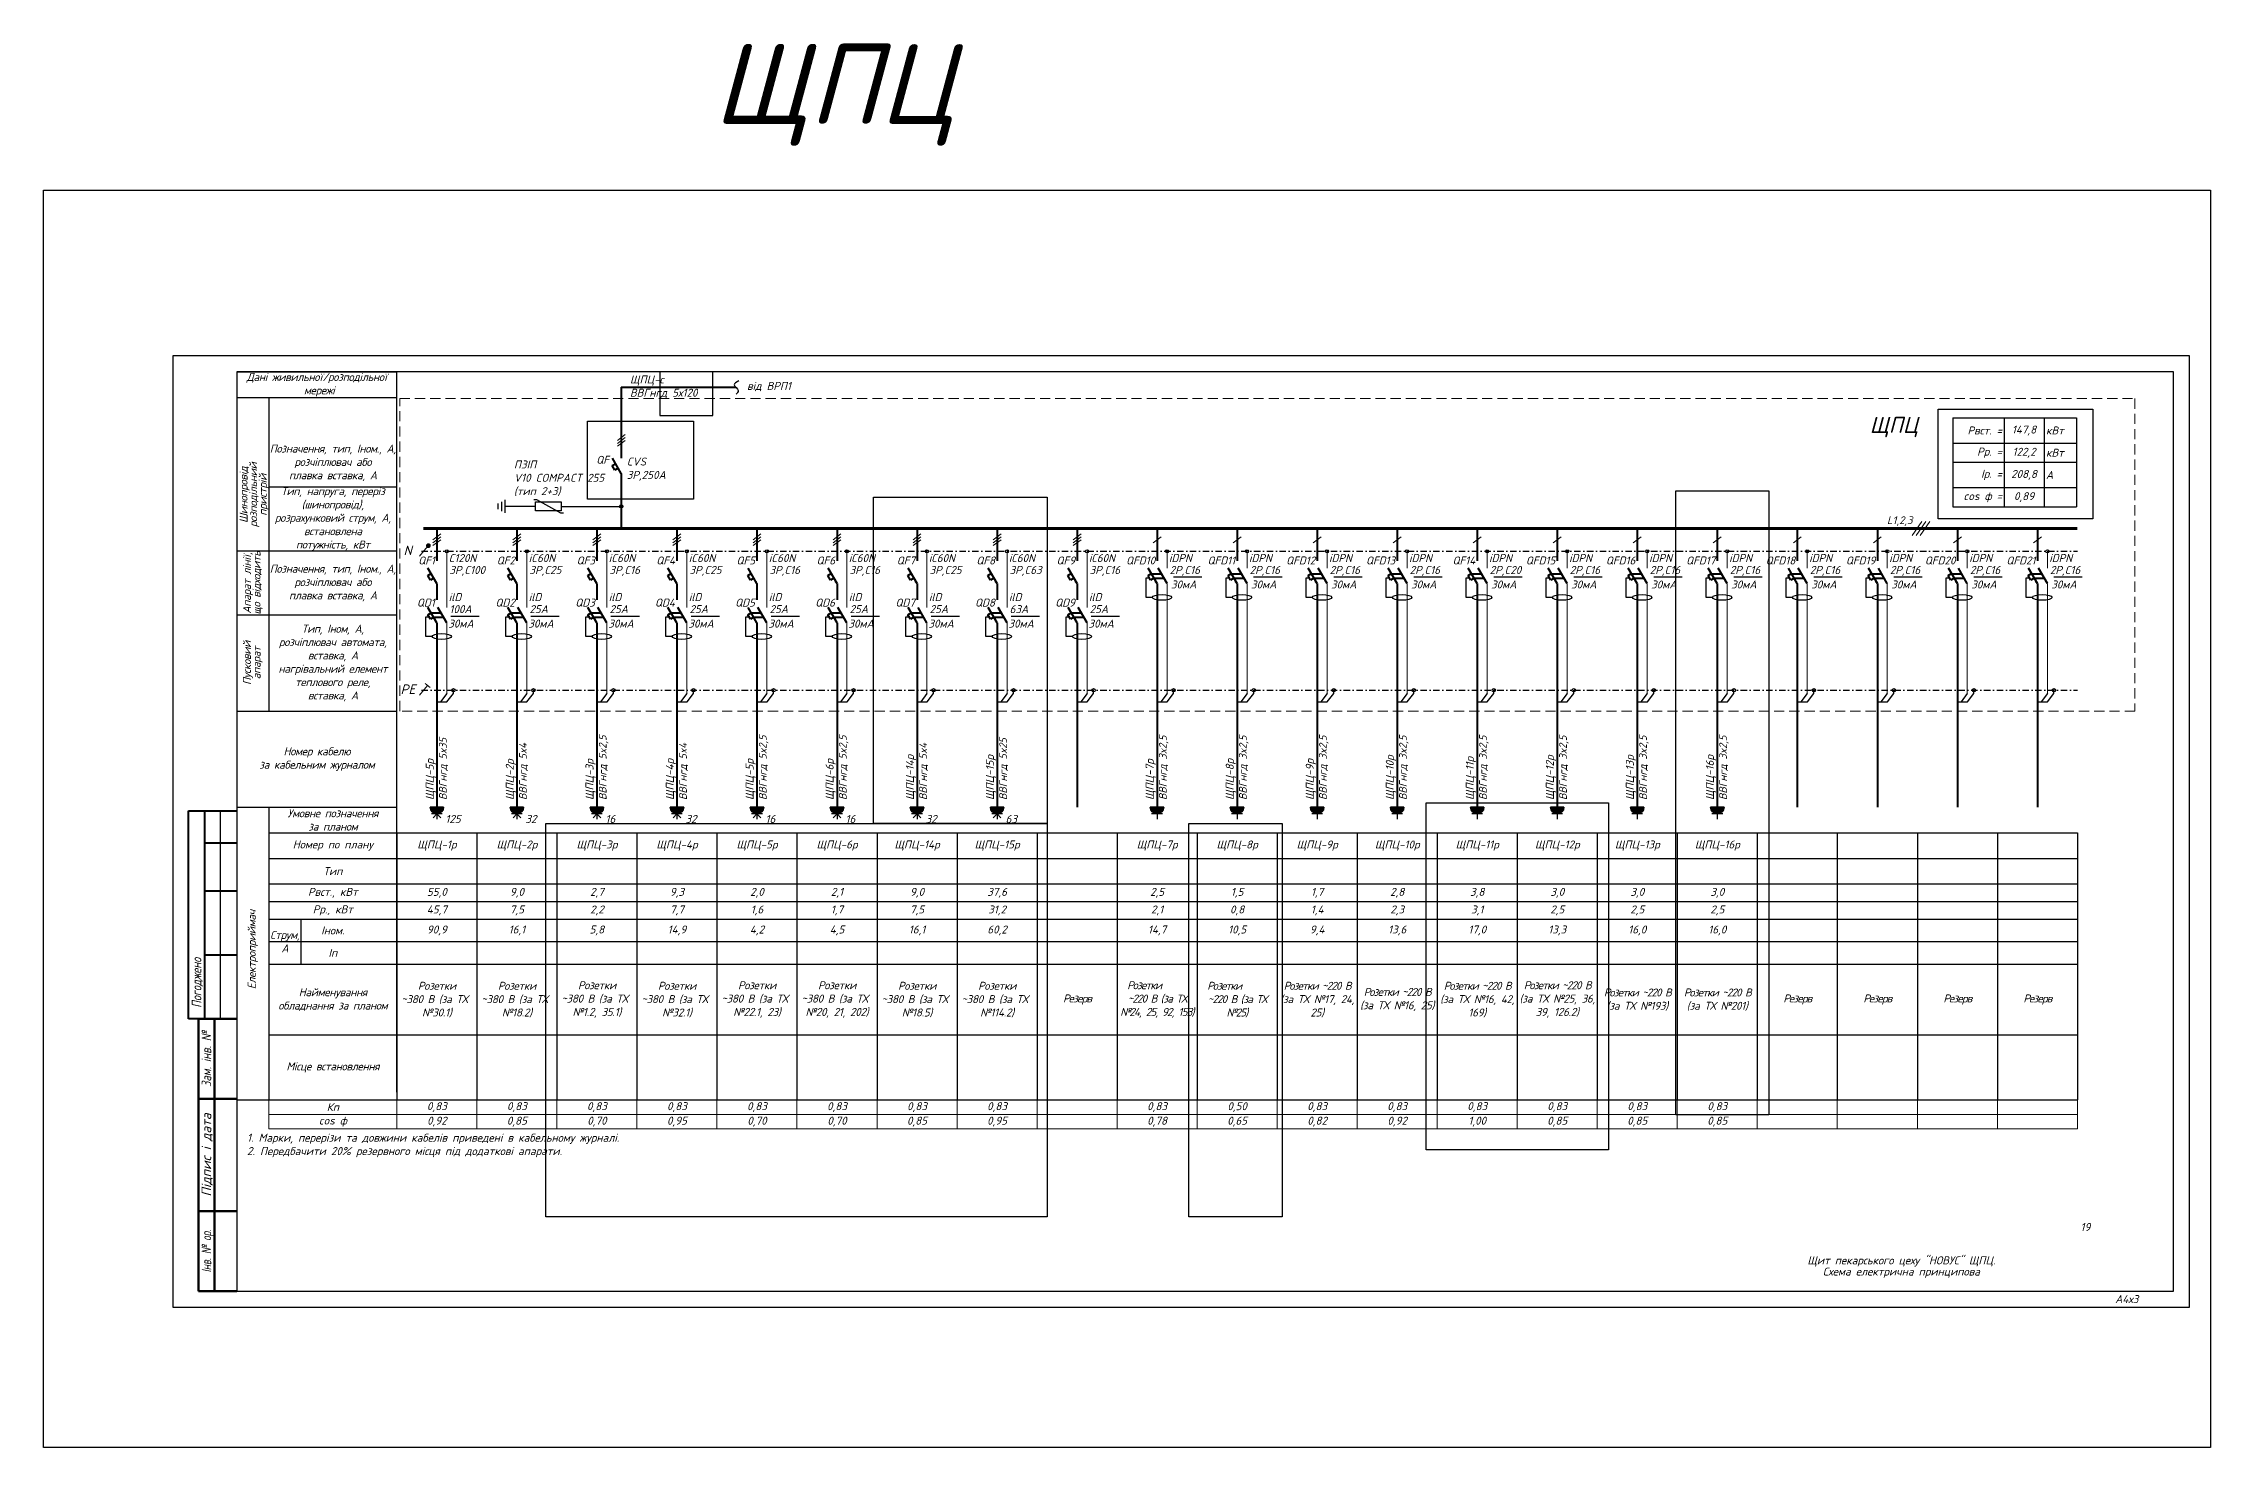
# Model space of a CAD drawing. Header units: millimetres. Extents: x -122434 to 1506205, y -201405 to 386015.
# Drawn here: x 341959 to 409665, y 0 to 43849 of the extents above; entities that cross this region are included whole.
import ezdxf
from ezdxf.enums import TextEntityAlignment as Align

# ---------------------------------------------------------------- set-up
doc = ezdxf.new("R2010")
doc.units = ezdxf.units.MM
doc.linetypes.add('DASHDOTX2', pattern=[2, 1, -0.5, 0, -0.5])
doc.linetypes.add('DASHED', pattern=[9.525, 6.35, -3.175])
doc.layers.get('Defpoints').update_dxf_attribs({"color": 4})
doc.layers.add('Рамка внешняя', color=4, linetype='Continuous', lineweight=30, plot=False)
doc.layers.add('Схема', color=7, linetype='Continuous')
doc.styles.add('GOST 2.304', font='isocpeui.ttf')
doc.styles.add('ICO', font='isocpeui.ttf')
doc.styles.add('ГОСТ 2.304', font='isocpeui.ttf')
doc.styles.add('СГЕНЕРИР_СТИЛЬ_7', font='isocpeui.ttf')

# ---------------------------------------------------------------- blocks, each defined once
blk = doc.blocks.new('*T20')
at = {"color": 0, "linetype": 'ByBlock', "lineweight": -2, "transparency": 16777216}
for p, q in [((0, 0), (56500, 0)), ((0, 0), (0, -8340)), ((4000, 0), (4000, -8340)), ((6500, 0), (6500, -1600)), ((9000, 0), (9000, -8340)), ((11500, 0), (11500, -8340)), ((14000, 0), (14000, -8340)), ((16500, 0), (16500, -1600)), ((19000, 0), (19000, -8340)), ((21500, 0), (21500, -8340)), ((24000, 0), (24000, -8340)), ((26500, 0), (26500, -8340)), ((29000, 0), (29000, -8340)), ((31500, 0), (31500, -8340)), ((34000, 0), (34000, -8340)), ((36500, 0), (36500, -8340)), ((39000, 0), (39000, -8340)), ((41500, 0), (41500, -8340)), ((44000, 0), (44000, -8340)), ((46500, 0), (46500, -8340)), ((49000, 0), (49000, -8340)), ((51500, 0), (51500, -8340)), ((54000, 0), (54000, -8340)), ((56500, 0), (56500, -8340)), ((0, -800), (56500, -800)), ((0, -1600), (56500, -1600)), ((0, -2150), (4000, -2150)), ((0, -2700), (56500, -2700)), ((6500, -2150), (14000, -2150)), ((6500, -2150), (6500, -8340)), ((16500, -2150), (56500, -2150)), ((16500, -2150), (16500, -8340)), ((0, -3400), (56500, -3400)), ((0, -4100), (56500, -4100)), ((0, -6315), (56500, -6315)), ((0, -8340), (56500, -8340))]:
    blk.add_line(p, q, dxfattribs=at)
at = {"color": 0, "lineweight": -2, "transparency": 16777216}
for p, q in [((6500, -1600), (6500, -2150)), ((16500, -1600), (16500, -2150)), ((4000, -2150), (6500, -2150)), ((14000, -2150), (16500, -2150))]:
    blk.add_line(p, q, dxfattribs=at)
at = {"layer": 'Defpoints', "color": 8, "linetype": 'ByBlock', "lineweight": 0, "transparency": 16777216}
for p, q in [((0, -8340), (0, -9247)), ((0, -8794), (56500, -8794)), ((4000, -8340), (4000, -9247)), ((6500, -8340), (6500, -9247)), ((9000, -8340), (9000, -9247)), ((11500, -8340), (11500, -9247)), ((14000, -8340), (14000, -9247)), ((16500, -8340), (16500, -9247)), ((19000, -8340), (19000, -9247)), ((21500, -8340), (21500, -9247)), ((24000, -8340), (24000, -9247)), ((26500, -8340), (26500, -9247)), ((29000, -8340), (29000, -9247)), ((31500, -8340), (31500, -9247)), ((34000, -8340), (34000, -9247)), ((36500, -8340), (36500, -9247)), ((39000, -8340), (39000, -9247)), ((41500, -8340), (41500, -9247)), ((44000, -8340), (44000, -9247)), ((46500, -8340), (46500, -9247)), ((49000, -8340), (49000, -9247)), ((51500, -8340), (51500, -9247)), ((54000, -8340), (54000, -9247)), ((56500, -8340), (56500, -9247)), ((0, -9247), (56500, -9247))]:
    blk.add_line(p, q, dxfattribs=at)
at = {"color": 0, "transparency": 16777216, "char_height": 250, "attachment_point": 5, "style": 'ГОСТ 2.304'}
for s, insert, width in [('Номер по плану', (2000, -400), 3880), ('ЩПЦ-1р', (5250, -400), 2380), ('ЩПЦ-2р', (7750, -400), 2380), ('ЩПЦ-3р', (10250, -400), 2380), ('ЩПЦ-4р', (12750, -400), 2380), ('ЩПЦ-5р', (15250, -400), 2380), ('ЩПЦ-6р', (17750, -400), 2380), ('ЩПЦ-14р', (20250, -400), 2380), ('ЩПЦ-15р', (22750, -400), 2380), ('ЩПЦ-7р', (27750, -400), 2380), ('ЩПЦ-8р', (30250, -400), 2380), ('ЩПЦ-9р', (32750, -400), 2380), ('ЩПЦ-10р', (35250, -400), 2380), ('ЩПЦ-11р', (37750, -400), 2380), ('ЩПЦ-12р', (40250, -400), 2380), ('ЩПЦ-13р', (42750, -400), 2380), ('ЩПЦ-16р', (45250, -400), 2380), ('Тип', (2000, -1200), 3880), ('Рвст., кВт', (2000, -1875), 3880), ('55,0', (5250, -1875), 2380), ('9,0', (7750, -1875), 2380), ('2,7', (10250, -1875), 2380), ('9,3', (12750, -1875), 2380), ('2,0', (15250, -1875), 2380), ('2,1', (17750, -1875), 2380), ('9,0', (20250, -1875), 2380), ('37,6', (22750, -1875), 2380), ('2,5', (27750, -1875), 2380), ('1,5', (30250, -1875), 2380), ('1,7', (32750, -1875), 2380), ('2,8', (35250, -1875), 2380), ('3,8', (37750, -1875), 2380), ('3,0', (40250, -1875), 2380), ('3,0', (42750, -1875), 2380), ('3,0', (45250, -1875), 2380), ('Рр., кВт', (2000, -2425), 3880), ('Іном.', (2000, -3050), 3880), ('90,9', (5250, -3050), 2380), ('16,1', (7750, -3050), 2380), ('5,8', (10250, -3050), 2380), ('14,9', (12750, -3050), 2380), ('4,2', (15250, -3050), 2380), ('4,5', (17750, -3050), 2380), ('16,1', (20250, -3050), 2380), ('60,2', (22750, -3050), 2380), ('14,7', (27750, -3050), 2380), ('10,5', (30250, -3050), 2380), ('9,4', (32750, -3050), 2380), ('13,6', (35250, -3050), 2380), ('17,0', (37750, -3050), 2380), ('13,3', (40250, -3050), 2380), ('16,0', (42750, -3050), 2380), ('16,0', (45250, -3050), 2380), ('Іп', (2000, -3750), 3880), ('{\\T0.95;\\C7;Розетки \\P~380 В (за ТХ  №30.1)}', (5250, -5208), 2380), ('{\\T0.95;\\C7;Розетки\\P~380 В (за ТХ  №18.2)}', (7750, -5208), 2380), ('{\\T0.95;\\C7;Розетки \\P~380 В (за ТХ  №1.2, 35.1)}', (10250, -5208), 2380), ('{\\T0.95;\\C7;Розетки \\P~380 В (за ТХ  №32.1)}', (12750, -5208), 2380), ('{\\T0.95;\\C7;Розетки\\P~380 В (за ТХ  №22.1, 23)}', (15250, -5208), 2380), ('{\\T0.95;\\C7;Розетки \\P~380 В (за ТХ  №20, 21, 202)}', (17750, -5208), 2380), ('{\\T0.95;\\C7;Розетки\\P~380 В (за ТХ  №18.5)}', (20250, -5208), 2380), ('{\\T0.95;\\C7;Розетки\\P~380 В (за ТХ  №114.2)}', (22750, -5208), 2380), ('{\\T0.85;\\C7;Розетки       ~220 В (за ТХ №24, 25, 92, 153)}', (27750, -5208), 2380), ('{\\T0.85;\\C7;Розетки       ~220 В (за ТХ №25)}', (30250, -5208), 2380), ('{\\T0.85;\\C7;Розетки ~220 В\\T0.95;\\P(за ТХ №17, 24, 25)}', (32750, -5208), 2380), ('{\\T0.85;\\C7;Розетки ~220 В\\T0.95;\\P(за ТХ №16, 42, 169)}', (37750, -5208), 2380), ('{\\T0.85;\\C7;Розетки ~220 В\\T0.95;\\P(за ТХ №25, 36, 39, 126.2)}', (40250, -5208), 2380), ('{\\T0.95;\\C7;Найменування обладнання за планом}', (2000, -5208), 3880), ('{\\T0.85;\\C7;Резерв}', (25250, -5208), 2380), ('{\\T0.85;\\C7;Розетки ~220 В\\T0.95;\\P(за ТХ №16, 25)}', (35250, -5208), 2380), ('{\\T0.85;\\C7;Розетки ~220 В\\T0.95;\\P(за ТХ №193)}', (42750, -5208), 2380), ('{\\T0.85;\\C7;Розетки ~220 В\\T0.95;\\P(за ТХ №201)}', (45250, -5208), 2380), ('{\\T0.85;\\C7;Резерв}', (47750, -5208), 2380), ('{\\T0.85;\\C7;Резерв}', (50250, -5208), 2380), ('{\\T0.85;\\C7;Резерв}', (52750, -5208), 2380), ('{\\T0.85;\\C7;Резерв}', (55250, -5208), 2380), ('{\\T0.95;\\C7;Місце встановлення}', (2000, -7328), 3880)]:
    blk.add_mtext(s, dxfattribs=dict(at, insert=insert, width=width))
at = {"color": 7, "true_color": 0xffffff, "transparency": 16777216, "char_height": 250, "attachment_point": 5, "style": 'ГОСТ 2.304'}
for s, insert, width in [('45,7', (5250, -2425), 2380), ('7,5', (7750, -2425), 2380), ('2,2', (10250, -2425), 2380), ('7,7', (12750, -2425), 2380), ('1,6', (15250, -2425), 2380), ('1,7', (17750, -2425), 2380), ('7,5', (20250, -2425), 2380), ('31,2', (22750, -2425), 2380), ('2,1', (27750, -2425), 2380), ('0,8', (30250, -2425), 2380), ('1,4', (32750, -2425), 2380), ('2,3', (35250, -2425), 2380), ('3,1', (37750, -2425), 2380), ('2,5', (40250, -2425), 2380), ('2,5', (42750, -2425), 2380), ('2,5', (45250, -2425), 2380), ('Кп', (2000, -8567), 3880), ('0,83', (5250, -8567), 2380), ('0,83', (7750, -8567), 2380), ('0,83', (10250, -8567), 2380), ('0,83', (12750, -8567), 2380), ('0,83', (15250, -8567), 2380), ('0,83', (17750, -8567), 2380), ('0,83', (20250, -8567), 2380), ('0,83', (22750, -8567), 2380), ('0,83', (27750, -8567), 2380), ('0,50', (30250, -8567), 2380), ('0,83', (32750, -8567), 2380), ('0,83', (35250, -8567), 2380), ('0,83', (37750, -8567), 2380), ('0,83', (40250, -8567), 2380), ('0,83', (42750, -8567), 2380), ('0,83', (45250, -8567), 2380), ('cos ф', (2000, -9020), 3880), ('0,92', (5250, -9020), 2380), ('0,85', (7750, -9020), 2380), ('0,70', (10250, -9020), 2380), ('0,95', (12750, -9020), 2380), ('0,70', (15250, -9020), 2380), ('0,70', (17750, -9020), 2380), ('0,85', (20250, -9020), 2380), ('0,95', (22750, -9020), 2380), ('0,78', (27750, -9020), 2380), ('0,65', (30250, -9020), 2380), ('0,82', (32750, -9020), 2380), ('0,92', (35250, -9020), 2380), ('1,00', (37750, -9020), 2380), ('0,85', (40250, -9020), 2380), ('0,85', (42750, -9020), 2380), ('0,85', (45250, -9020), 2380)]:
    blk.add_mtext(s, dxfattribs=dict(at, insert=insert, width=width))
blk = doc.blocks.new('*T21')
at = {"color": 0, "linetype": 'ByBlock', "lineweight": -2, "transparency": 16777216}
for p, q in [((0, 0), (3860, 0)), ((0, 0), (0, -2773)), ((1600, 0), (1600, -2773)), ((2850, 0), (2850, -2773)), ((3860, 0), (3860, -2773)), ((0, -787), (3860, -787)), ((0, -1387), (3860, -1387)), ((0, -2173), (3860, -2173)), ((0, -2773), (1600, -2773)), ((2850, -2773), (3860, -2773))]:
    blk.add_line(p, q, dxfattribs=at)
at = {"color": 0, "lineweight": -2, "transparency": 16777216}
blk.add_line((1600, -2773), (2850, -2773), dxfattribs=at)
at = {"color": 0, "transparency": 16777216, "char_height": 250, "style": 'ГОСТ 2.304'}
for s, insert, width, attachment_point in [('Рвст. =', (1540, -393), 1480, 6), ('147,8', (2225, -393), 1130, 5), ('кВт', (2910, -393), 890, 4), ('Рр. =', (1540, -1087), 1480, 6), ('122,2', (2225, -1087), 1130, 5), ('кВт', (2910, -1087), 890, 4), ('Ір. =', (1540, -1780), 1480, 6), ('208,8', (2225, -1780), 1130, 5), ('А', (2910, -1780), 890, 4), ('cos ф =', (1540, -2473), 1480, 6), ('0,89', (2225, -2473), 1130, 5)]:
    blk.add_mtext(s, dxfattribs=dict(at, insert=insert, width=width, attachment_point=attachment_point))
blk = doc.blocks.new('*U162')
at = {"color": 0, "lineweight": 40}
for p, q in [((0, 0), (0, -1005)), ((0, -1720), (-280, -1240)), ((-284, -1468), (-180, -1408)), ((-204, -1607), (-284, -1468)), ((-100, -1547), (-204, -1607)), ((-284, -2690), (-180, -2630)), ((-204, -2828), (-284, -2690)), ((0, -2941), (-280, -2461)), ((-181, -2631), (130, -2631)), ((311, -2941), (31, -2461)), ((-100, -2768), (-204, -2828)), ((-100, -2768), (210, -2768))]:
    blk.add_line(p, q, dxfattribs=at)
at = {"color": 0, "lineweight": 13}
for p, q in [((-124, -348), (124, -163)), ((-124, -441), (124, -256)), ((-124, -533), (124, -348))]:
    blk.add_line(p, q, dxfattribs=at)
at = {"color": 0, "lineweight": 9}
for p, q in [((311, -711), (311, -1240)), ((311, -1240), (311, -1720)), ((311, -2461), (311, -1720)), ((311, -5151), (311, -2941))]:
    blk.add_line(p, q, dxfattribs=at)
at = {"lineweight": 40}
for p, q in [((0, -1720), (0, -2226)), ((0, -2941), (0, -4529))]:
    blk.add_line(p, q, dxfattribs=at)
blk.add_line((439, -2733), (1325, -2733))
at = {"color": 0}
blk.add_lwpolyline([(-151, -3371), (-346, -3371), (-346, -2759), (-244, -2759)], dxfattribs=at)
blk.add_circle((311, -711), 46.3, dxfattribs=at)
blk.add_ellipse((153, -3371), major_axis=(-304, 0), ratio=0.29336, dxfattribs=at)
at = {"color": 0, "lineweight": 40}
blk.add_point((-37, -1659), dxfattribs=at)
at = {"style": 'ГОСТ 2.304'}
for tag, p in [('QF', (-61, -997)), ('Q', (-66, -2313))]:
    blk.add_attdef(tag, text='', height=250, dxfattribs=at).set_placement(p, align=Align.MIDDLE_RIGHT)
at = {"lineweight": 50, "style": 'ГОСТ 2.304'}
for tag, p in [('CURRENT', (391, -1419)), ('ТYPE', (369, -1046)), ('Q_ТYPE', (369, -2267)), ('Q_CURRENT', (391, -2641)), ('QD_CURRENT', (355, -3093))]:
    blk.add_attdef(tag, p, '', height=250, dxfattribs=at)
blk = doc.blocks.new('*U3')
h = blk.add_hatch(color=256)
h.dxf.hatch_style = 1
h.paths.add_polyline_path([(175, 0, 1), (-175, 0)])
at = {"color": 0, "linetype": 'Continuous', "lineweight": 30}
for p, q in [((175, 0), (-175, 0)), ((140, 175), (-140, 175)), ((0, 175), (0, 315)), ((0, 175), (0, 315)), ((0, 175), (0, 315)), ((0, 175), (0, 0))]:
    blk.add_line(p, q, dxfattribs=at)
at = {"lineweight": 30}
for q in [(-99, 274), (99, 274)]:
    blk.add_line((0, 175), q, dxfattribs=at)
at = {"color": 0, "linetype": 'Continuous', "lineweight": 30}
blk.add_arc((0, 0), 175, 0, 180, dxfattribs=at)
blk = doc.blocks.new('*U4')
h = blk.add_hatch(color=256)
h.dxf.hatch_style = 1
h.paths.add_polyline_path([(175, 0, 1), (-175, 0)])
at = {"color": 0, "linetype": 'Continuous', "lineweight": 30}
for p, q in [((175, 0), (-175, 0)), ((140, 175), (-140, 175)), ((0, 175), (0, 315)), ((0, 175), (0, 315)), ((0, 175), (0, 315))]:
    blk.add_line(p, q, dxfattribs=at)
blk.add_arc((0, 0), 175, 0, 180, dxfattribs=at)
blk = doc.blocks.new('Рамка А4х3')
at = {"lineweight": 40}
for p, q in [((4.94, 90), (4.94, 155)), ((4.94, 155), (19.94, 155)), ((9.94, 155), (9.94, 90)), ((9.94, 145), (19.94, 145)), ((9.94, 130), (19.94, 130)), ((9.94, 110), (19.94, 110)), ((19.94, 90), (4.94, 90))]:
    blk.add_line(p, q, dxfattribs=at)
at = {"lineweight": 25}
blk.add_line((14.94, 90), (14.94, 155), dxfattribs=at)
at = {"linetype": 'Continuous', "lineweight": 60}
for p, q in [((8, 5), (8, 90)), ((8, 90), (20, 90)), ((8, 90), (20, 90)), ((13, 5), (13, 90)), ((8, 65), (20, 65)), ((8, 30), (20, 30)), ((20, 5), (8, 5))]:
    blk.add_line(p, q, dxfattribs=at)
at = {"lineweight": 30, "ltscale": 100}
blk.add_lwpolyline([(20, 5), (625, 5), (625, 292), (20, 292)], close=True, dxfattribs=at)
at = {"layer": 'Рамка внешняя', "ltscale": 100}
blk.add_lwpolyline([(0, 0), (630, 0), (630, 297), (0, 297)], close=True, dxfattribs=at)
at = {"linetype": 'Continuous', "lineweight": 25, "style": 'СГЕНЕРИР_СТИЛЬ_7'}
for s, width, p in [('Погоджено', 0.8, (7.44, 101.27)), ('Зам. інв. №', 0.8, (10.5, 77.5)), ('Інв. № ор.', 0.7, (10.5, 17.5))]:
    blk.add_text(s, height=3, rotation=90, dxfattribs=dict(at, width=width)).set_placement(p, align=Align.MIDDLE_CENTER)
blk.add_text('Підпис і дата', height=3, rotation=90, dxfattribs=at).set_placement((10.5, 47.5), align=Align.MIDDLE_CENTER)
at = {"layer": 'Схема', "linetype": 'Continuous', "style": 'ГОСТ 2.304'}
blk.add_text('А4х3', height=2.5, dxfattribs=at).set_placement((606.77, 1.24))
blk = doc.blocks.new('*U159')
at = {"color": 0, "lineweight": 40}
for p, q in [((0, 0), (0, -1005)), ((0, -1720), (-280, -1240)), ((311, -1720), (31, -1240)), ((-284, -1468), (-180, -1408)), ((-204, -1607), (-284, -1468)), ((-100, -1547), (-204, -1607)), ((-181, -1409), (130, -1409)), ((-100, -1547), (210, -1547))]:
    blk.add_line(p, q, dxfattribs=at)
at = {"color": 0, "lineweight": 13}
blk.add_line((-124, -441), (124, -256), dxfattribs=at)
at = {"color": 0, "lineweight": 9}
for p, q in [((311, -711), (311, -1240)), ((311, -2461), (311, -1720)), ((311, -2941), (311, -2461)), ((311, -5151), (311, -2941))]:
    blk.add_line(p, q, dxfattribs=at)
at = {"lineweight": 40}
for p, q in [((0, -1720), (0, -2226)), ((0, -2226), (0, -2941)), ((0, -2941), (0, -4529))]:
    blk.add_line(p, q, dxfattribs=at)
blk.add_line((516, -1512), (1402, -1512))
at = {"color": 0}
blk.add_lwpolyline([(-151, -2149), (-346, -2149), (-346, -1537), (-244, -1537)], dxfattribs=at)
blk.add_circle((311, -711), 46.3, dxfattribs=at)
blk.add_ellipse((153, -2149), major_axis=(-304, 0), ratio=0.29336, dxfattribs=at)
at = {"color": 0, "lineweight": 40}
blk.add_point((-37, -1659), dxfattribs=at)
at = {"style": 'ГОСТ 2.304'}
blk.add_attdef('QF', text='', height=250, dxfattribs=at).set_placement((-61, -997), align=Align.MIDDLE_RIGHT)
at = {"lineweight": 50, "style": 'ГОСТ 2.304'}
for tag, p in [('CURRENT', (391, -1419)), ('ТYPE', (369, -1046)), ('D_CURRENT', (432, -1871))]:
    blk.add_attdef(tag, p, '', height=250, dxfattribs=at)

msp = doc.modelspace()

# ---------------------------------------------------------------- linework, layer by layer
at = {"color": 7, "ltscale": 200}
for p, q in [((348003, 33589), (353003, 33589)), ((348003, 33589), (348003, 10859)), ((353003, 11100), (353003, 33589)), ((348003, 32789), (353003, 32789)), ((349003, 32789), (349003, 28000)), ((349003, 30000), (353003, 30000)), ((348003, 28000), (353003, 28000)), ((349003, 28000), (349003, 26000)), ((348003, 26000), (353003, 26000)), ((349003, 26000), (349003, 23000)), ((348003, 23000), (353003, 23000)), ((348003, 20000), (353003, 20000)), ((349003, 20000), (349003, 11100)), ((349003, 19200), (353003, 19200)), ((349003, 18400), (353003, 18400)), ((349003, 17600), (353003, 17600)), ((349003, 16500), (353003, 16500)), ((350003, 16500), (350003, 15100)), ((350003, 15800), (353003, 15800)), ((349003, 15100), (353003, 15100)), ((348003, 10859), (349003, 10859))]:
    msp.add_line(p, q, dxfattribs=at)
at = {"lineweight": 40, "ltscale": 200}
for p, q in [((360015, 33110), (363595, 33110)), ((354253, 24170), (354253, 20000)), ((356753, 24170), (356753, 20000)), ((359253, 24170), (359253, 20000)), ((361753, 24170), (361753, 20000)), ((364253, 24170), (364253, 20000)), ((366753, 24170), (366753, 20000)), ((369253, 24170), (369253, 20000)), ((371753, 24170), (371753, 20000)), ((374253, 24170), (374253, 20000)), ((376753, 24170), (376753, 20000)), ((379253, 24170), (379253, 20000)), ((381753, 24170), (381753, 20000)), ((384253, 24170), (384253, 20000)), ((386753, 24170), (386753, 20000)), ((389253, 24170), (389253, 20000)), ((391753, 24170), (391753, 20000)), ((394253, 24170), (394253, 20000)), ((396753, 24170), (396753, 20000)), ((399253, 24170), (399253, 20000)), ((401753, 24170), (401753, 20000)), ((404253, 24170), (404253, 20000))]:
    msp.add_line(p, q, dxfattribs=at)
at = {"color": 0, "lineweight": 40, "ltscale": 200}
for p, q in [((360015, 33110), (360015, 30893)), ((359731, 30665), (359835, 30725)), ((359811, 30526), (359731, 30665)), ((360015, 30413), (359735, 30893)), ((359915, 30586), (359811, 30526)), ((360015, 30413), (360015, 28699))]:
    msp.add_line(p, q, dxfattribs=at)
at = {"color": 0, "lineweight": 13, "ltscale": 200}
for p, q in [((359891, 31451), (360140, 31637)), ((359891, 31360), (360140, 31545)), ((359891, 31268), (360140, 31453))]:
    msp.add_line(p, q, dxfattribs=at)
at = {"color": 7, "lineweight": 30, "ltscale": 300}
for p, q in [((357335, 29392, 0), (356391, 29392, 0)), ((357374, 29594, 0), (357284, 29594, 0)), ((358123, 29179, 0), (357374, 29594, 0)), ((358213, 29179, 0), (358123, 29179, 0)), ((358134, 29392, 0), (360015, 29392, 0))]:
    msp.add_line(p, q, dxfattribs=at)
at = {"lineweight": 15, "ltscale": 200}
for p, q in [((400645, 28917), (400339, 28480)), ((400769, 28917), (400463, 28480)), ((400893, 28917), (400587, 28480))]:
    msp.add_line(p, q, dxfattribs=at)
at = {"color": 0, "linetype": 'DASHDOTX2', "ltscale": 200}
for p, q in [((353772, 27988), (405503, 27988)), ((353772, 23648), (405503, 23648))]:
    msp.add_line(p, q, dxfattribs=at)
at = {"color": 0, "ltscale": 200}
for p, q in [((354244, 23288), (354568, 23288)), ((354564, 23548), (354367, 23288)), ((354568, 23288), (354770, 23548)), ((354770, 23548), (354770, 23648)), ((356744, 23288), (357068, 23288)), ((357064, 23548), (356867, 23288)), ((357068, 23288), (357270, 23548)), ((357270, 23548), (357270, 23648)), ((359244, 23288), (359568, 23288)), ((359564, 23548), (359367, 23288)), ((359568, 23288), (359770, 23548)), ((359770, 23548), (359770, 23648)), ((361744, 23288), (362068, 23288)), ((362064, 23548), (361867, 23288)), ((362068, 23288), (362270, 23548)), ((362270, 23548), (362270, 23648)), ((364244, 23288), (364568, 23288)), ((364564, 23548), (364367, 23288)), ((364568, 23288), (364770, 23548)), ((364770, 23548), (364770, 23648)), ((366744, 23288), (367068, 23288)), ((367064, 23548), (366867, 23288)), ((367068, 23288), (367270, 23548)), ((367270, 23548), (367270, 23648)), ((369244, 23288), (369568, 23288)), ((369564, 23548), (369367, 23288)), ((369568, 23288), (369770, 23548)), ((369770, 23548), (369770, 23648)), ((371744, 23288), (372068, 23288)), ((372064, 23548), (371867, 23288)), ((372068, 23288), (372270, 23548)), ((372270, 23548), (372270, 23648)), ((374244, 23288), (374568, 23288)), ((374564, 23548), (374367, 23288)), ((374568, 23288), (374770, 23548)), ((374770, 23548), (374770, 23648)), ((376744, 23288), (377068, 23288)), ((377064, 23548), (376867, 23288)), ((377068, 23288), (377270, 23548)), ((377270, 23548), (377270, 23648)), ((379244, 23288), (379568, 23288)), ((379564, 23548), (379367, 23288)), ((379568, 23288), (379770, 23548)), ((379770, 23548), (379770, 23648)), ((381744, 23288), (382068, 23288)), ((382064, 23548), (381867, 23288)), ((382068, 23288), (382270, 23548)), ((382270, 23548), (382270, 23648)), ((384244, 23288), (384568, 23288)), ((384564, 23548), (384367, 23288)), ((384568, 23288), (384770, 23548)), ((384770, 23548), (384770, 23648)), ((386744, 23288), (387068, 23288)), ((387064, 23548), (386867, 23288)), ((387068, 23288), (387270, 23548)), ((387270, 23548), (387270, 23648)), ((389244, 23288), (389568, 23288)), ((389564, 23548), (389367, 23288)), ((389568, 23288), (389770, 23548)), ((389770, 23548), (389770, 23648)), ((391744, 23288), (392068, 23288)), ((392064, 23548), (391867, 23288)), ((392068, 23288), (392270, 23548)), ((392270, 23548), (392270, 23648)), ((394244, 23288), (394568, 23288)), ((394564, 23548), (394367, 23288)), ((394568, 23288), (394770, 23548)), ((394770, 23548), (394770, 23648)), ((396744, 23288), (397068, 23288)), ((397064, 23548), (396867, 23288)), ((397068, 23288), (397270, 23548)), ((397270, 23548), (397270, 23648)), ((399244, 23288), (399568, 23288)), ((399564, 23548), (399367, 23288)), ((399568, 23288), (399770, 23548)), ((399770, 23548), (399770, 23648)), ((401744, 23288), (402068, 23288)), ((402064, 23548), (401867, 23288)), ((402068, 23288), (402270, 23548)), ((402270, 23548), (402270, 23648)), ((404244, 23288), (404568, 23288)), ((404564, 23548), (404367, 23288)), ((404568, 23288), (404770, 23548)), ((404770, 23548), (404770, 23648))]:
    msp.add_line(p, q, dxfattribs=at)
at = {"color": 3}
msp.add_lwpolyline([(341959, 39269), (409665, 39269), (409665, 0), (341959, 0)], close=True, dxfattribs=at)
at = {"linetype": 'DASHED', "lineweight": 18, "ltscale": 50}
msp.add_lwpolyline([(353093, 32759), (407298, 32759), (407298, 23000), (353093, 23000)], close=True, dxfattribs=at)
at = {"color": 7, "lineweight": 30, "ltscale": 100, "elevation": 0}
for points in [[(356165, 29303), (356165, 29481)], [(356278, 29246), (356278, 29538)], [(356391, 29189), (356391, 29596)]]:
    msp.add_lwpolyline(points, dxfattribs=at)
msp.add_lwpolyline([(357335, 29255), (357335, 29529), (358134, 29529), (358134, 29255)], close=True, dxfattribs=at)
at = {"color": 0, "lineweight": 40, "ltscale": 50, "const_width": 100}
msp.add_lwpolyline([(353833, 28699), (405503, 28699)], dxfattribs=at)
at = {"lineweight": 20, "ltscale": 50}
for points in [[(353963, 28138), (353706, 27838)], [(353963, 23799), (353706, 23499)], [(353959, 23802), (354040, 23739), (353885, 23860)]]:
    msp.add_lwpolyline(points, dxfattribs=at)
at = {"lineweight": 9, "ltscale": 50, "const_width": 75}
msp.add_lwpolyline([(353951, 28165, 1), (354026, 28165, 1)], format="xyb", close=True, dxfattribs=at)
at = {"color": 0}
for centre in [(360015, 29392, 0), (354770, 23648), (357270, 23648), (359770, 23648), (362270, 23648), (364770, 23648), (367270, 23648), (369770, 23648), (372270, 23648), (374770, 23648), (377270, 23648), (379770, 23648), (382270, 23648), (384770, 23648), (387270, 23648), (389770, 23648), (392270, 23648), (394770, 23648), (397270, 23648), (399770, 23648), (402270, 23648), (404770, 23648)]:
    msp.add_circle(centre, 51.8, dxfattribs=at)
msp.add_spline([(363684, 33308), (363541, 33186), (363668, 33005), (363605, 32899)], degree=3)
at = {"layer": 'Defpoints'}
for points in [[(361219, 32234), (362871, 32234), (362871, 33589), (361219, 33589)], [(358955, 32052), (362270, 32052), (362270, 29612), (358955, 29612)], [(401150, 32424), (405980, 32424), (405980, 28999), (401150, 28999)], [(392953, 29882), (395866, 29882), (395866, 10389), (392953, 10389)], [(367892, 29674), (373317, 29674), (373317, 19487), (367892, 19487)], [(385154, 20130), (390853, 20130), (390853, 9296), (385154, 9296)], [(357659, 19487), (373317, 19487), (373317, 7210), (357659, 7210)], [(377746, 19487), (380659, 19487), (380659, 7210), (377746, 7210)]]:
    msp.add_lwpolyline(points, close=True, dxfattribs=at)

# ---------------------------------------------------------------- block references
at = {"xscale": 100, "yscale": 100, "zscale": 100}
msp.add_blockref('Рамка А4х3', (346003, 4389), dxfattribs=at)
for name, p in [('*T21', (401611, 32154)), ('*T20', (349003, 19200))]:
    msp.add_blockref(name, p)
at = {"lineweight": 50}
for name, p, values in [('*U162', (354253, 28699), {'QF': 'QF1', 'ТYPE': 'C120N', 'CURRENT': '3P,C100', 'Q': 'QD1', 'Q_ТYPE': 'ilD', 'Q_CURRENT': '100A', 'QD_CURRENT': '30мА'}), ('*U162', (356753, 28699), {'QF': 'QF2', 'ТYPE': 'iC60N', 'CURRENT': '3P,C25', 'Q': 'QD2', 'Q_ТYPE': 'ilD', 'Q_CURRENT': '25A', 'QD_CURRENT': '30мА'}), ('*U162', (359253, 28699), {'QF': 'QF3', 'ТYPE': 'iC60N', 'CURRENT': '3P,C16', 'Q': 'QD3', 'Q_ТYPE': 'ilD', 'Q_CURRENT': '25A', 'QD_CURRENT': '30мА'}), ('*U162', (361753, 28699), {'QF': 'QF4', 'ТYPE': 'iC60N', 'CURRENT': '3P,C25', 'Q': 'QD4', 'Q_ТYPE': 'ilD', 'Q_CURRENT': '25A', 'QD_CURRENT': '30мА'}), ('*U162', (364253, 28699), {'QF': 'QF5', 'ТYPE': 'iC60N', 'CURRENT': '3P,C16', 'Q': 'QD5', 'Q_ТYPE': 'ilD', 'Q_CURRENT': '25A', 'QD_CURRENT': '30мА'}), ('*U162', (366753, 28699), {'QF': 'QF6', 'ТYPE': 'iС60N', 'CURRENT': '3P,C16', 'Q': 'QD6', 'Q_ТYPE': 'ilD', 'Q_CURRENT': '25A', 'QD_CURRENT': '30мА'}), ('*U162', (369253, 28699), {'QF': 'QF7', 'ТYPE': 'iС60N', 'CURRENT': '3P,C25', 'Q': 'QD7', 'Q_ТYPE': 'ilD', 'Q_CURRENT': '25A', 'QD_CURRENT': '30мА'}), ('*U162', (371753, 28699), {'QF': 'QF8', 'ТYPE': 'iС60N', 'CURRENT': '3P,C63', 'Q': 'QD8', 'Q_ТYPE': 'ilD', 'Q_CURRENT': '63A', 'QD_CURRENT': '30мА'}), ('*U162', (374253, 28699), {'QF': 'QF9', 'ТYPE': 'iС60N', 'CURRENT': '3P,C16', 'Q': 'QD9', 'Q_ТYPE': 'ilD', 'Q_CURRENT': '25A', 'QD_CURRENT': '30мА'}), ('*U159', (376753, 28699), {'QF': 'QFD10', 'ТYPE': 'iDPN', 'CURRENT': '2P,C16', 'D_CURRENT': '30мА'}), ('*U159', (379253, 28699), {'QF': 'QFD11', 'ТYPE': 'iDPN', 'CURRENT': '2P,C16', 'D_CURRENT': '30мА'}), ('*U159', (381753, 28699), {'QF': 'QFD12', 'ТYPE': 'iDPN', 'CURRENT': '2P,C16', 'D_CURRENT': '30мА'}), ('*U159', (384253, 28699), {'QF': 'QFD13', 'ТYPE': 'iDPN', 'CURRENT': '2P,C16', 'D_CURRENT': '30мА'}), ('*U159', (386753, 28699), {'QF': 'QF14', 'ТYPE': 'iDPN', 'CURRENT': '2P,C20', 'D_CURRENT': '30мА'}), ('*U159', (389253, 28699), {'QF': 'QFD15', 'ТYPE': 'iDPN', 'CURRENT': '2P,C16', 'D_CURRENT': '30мА'}), ('*U159', (391753, 28699), {'QF': 'QFD16', 'ТYPE': 'iDPN', 'CURRENT': '2P,C16', 'D_CURRENT': '30мА'}), ('*U159', (394253, 28699), {'QF': 'QFD17', 'ТYPE': 'iDPN', 'CURRENT': '2P,C16', 'D_CURRENT': '30мА'}), ('*U159', (396753, 28699), {'QF': 'QFD18', 'ТYPE': 'iDPN', 'CURRENT': '2P,C16', 'D_CURRENT': '30мА'}), ('*U159', (399253, 28699), {'QF': 'QFD19', 'ТYPE': 'iDPN', 'CURRENT': '2P,C16', 'D_CURRENT': '30мА'}), ('*U159', (401753, 28699), {'QF': 'QFD20', 'ТYPE': 'iDPN', 'CURRENT': '2P,C16', 'D_CURRENT': '30мА'}), ('*U159', (404253, 28699), {'QF': 'QFD21', 'ТYPE': 'iDPN', 'CURRENT': '2P,C16', 'D_CURRENT': '30мА'})]:
    msp.add_blockref(name, p, dxfattribs=at).add_auto_attribs(values)
at = {"xscale": -1.2, "yscale": 1.2, "zscale": 1.2, "rotation": 180}
for name, p in [('*U3', (354253, 20000)), ('*U3', (356753, 20000)), ('*U3', (359253, 20000)), ('*U3', (361753, 20000)), ('*U3', (364253, 20000)), ('*U3', (366753, 20000)), ('*U3', (369253, 20000)), ('*U3', (371753, 20000)), ('*U4', (376750, 20000)), ('*U4', (379250, 20000)), ('*U4', (381753, 20000)), ('*U4', (384253, 20000)), ('*U4', (386753, 20000)), ('*U4', (389253, 20000)), ('*U4', (391753, 20000)), ('*U4', (394253, 20000))]:
    msp.add_blockref(name, p, dxfattribs=at)

# ---------------------------------------------------------------- texts
at = {"color": 3, "lineweight": 40, "style": 'GOST 2.304'}
msp.add_text('ЩПЦ', height=2500, dxfattribs=at).set_placement((362882, 41333))
at = {"color": 0, "lineweight": 40, "style": 'GOST 2.304'}
msp.add_text('ЩПЦ', height=500, dxfattribs=at).set_placement((399013, 31686))
at = {"color": 0, "lineweight": 9, "style": 'ICO'}
for s, height, p in [('L1,2,3', 243.1, (399554, 28838)), ('N', 300, (353213, 27869)), ('PE', 300, (353120, 23531))]:
    msp.add_text(s, height=height, dxfattribs=at).set_placement(p)
at = {"color": 7, "linetype": 'Continuous', "char_height": 250, "style": 'ГОСТ 2.304'}
for s, insert, width, attachment_point in [('{\\T0.95;Дані живильної/розподільної\\P мережі}', (350503, 33189), 5000, 5), ('{\\T0.95;Позначення, тип, Iном., А, розчіплювач або \\Pплавка вставка, А}', (351003, 30750), 4000, 5), ('{\\C256;ПЗІП\\PV10 COMPACT 255\\P(тип 2+3)}', (356660, 30272), 4000, 4), ('{\\T0.95;Тип, напруга, переріз (шинопровід), розрахунковий струм, А, встановлена \\Pпотужність, кВт}', (351003, 29000), 4000, 5), ('{\\T0.95;Позначення, тип, Iном., А, розчіплювач або \\Pплавка вставка, А}', (351003, 27000), 4000, 5), ('{\\T0.95;Тип, Iном, А,\\Pрозчіплювач автомата,\\Pвставка, А\\Pнагрівальний елемент теплового реле,\\Pвставка, А}', (351003, 24500), 4000, 5), ('{\\T0.95;Номер кабелю \\Pза кабельним журналом}', (350503, 21500), 5000, 5), ('{\\T0.95;Умовне позначення \\Pза планом}', (351003, 19600), 4000, 5), ('{\\C256;125}', (354519, 19631), 4000, 4), ('{\\C256;32}', (357019, 19631), 4000, 4), ('{\\C256;16}', (359519, 19631), 4000, 4), ('{\\C256;32}', (362019, 19631), 4000, 4), ('{\\C256;16}', (364519, 19631), 4000, 4), ('{\\C256;16}', (367019, 19631), 4000, 4), ('{\\C256;32}', (369519, 19631), 4000, 4), ('{\\C256;63}', (372019, 19631), 4000, 4), ('{\\T0.95;Струм, А}', (349503, 15800), 1000, 5)]:
    msp.add_mtext(s, dxfattribs=dict(at, insert=insert, width=width, attachment_point=attachment_point))
at = {"color": 1, "linetype": 'Continuous', "char_height": 250, "attachment_point": 4, "style": 'ГОСТ 2.304'}
for s, insert, width in [('{\\C7;ЩПЦ-с}', (360285, 33320), 4000), ('{\\C7;QF}', (359231, 30846), 562.36), ('{\\C7;CVS\\P3P,250А}', (360186, 30553), 4000)]:
    msp.add_mtext(s, dxfattribs=dict(at, insert=insert, width=width))
at = {"linetype": 'Continuous', "char_height": 250, "width": 4000, "attachment_point": 4, "style": 'ГОСТ 2.304'}
for s, insert in [('{\\C7;від ВРП1}', (363941, 33132)), ('\\pxt12;ВВГнгд 5х120', (360285, 32920))]:
    msp.add_mtext(s, dxfattribs=dict(at, insert=insert))
at = {"color": 7, "linetype": 'Continuous', "char_height": 250, "attachment_point": 5, "rotation": 90, "line_spacing_factor": 0.72, "style": 'ГОСТ 2.304'}
for s, insert, width in [('{\\T0.95;Шинопровід\\Pрозподільний \\Pпристрій}', (348548, 29750), 3500), ('{\\T0.95;Апарат лінії, що відходить}', (348503, 27000), 2000), ('{\\T0.95;Пусковий \\Pапарат}', (348503, 24500), 3000), ('{\\T0.95;Електроприймач}', (348503, 15550), 8900)]:
    msp.add_mtext(s, dxfattribs=dict(at, insert=insert, width=width))
at = {"color": 7, "linetype": 'Continuous', "char_height": 250, "width": 4000, "attachment_point": 4, "rotation": 90, "style": 'ГОСТ 2.304'}
for s, insert in [('{\\C256;ЩПЦ-5р\\P\\H0.95833x;ВВГнгд 5x35}', (354253, 20220)), ('{\\C256;ЩПЦ-2р\\P\\H0.95833x;ВВГнгд 5x4}', (356753, 20220)), ('{\\C256;ЩПЦ-3р\\P\\H0.95833x;ВВГнгд 5x2,5}', (359253, 20220)), ('{\\C256;ЩПЦ-4р\\P\\H0.95833x;ВВГнгд 5x4}', (361753, 20220)), ('{\\C256;ЩПЦ-5р\\P\\H0.95833x;ВВГнгд 5x2,5}', (364253, 20220)), ('{\\C256;ЩПЦ-6р\\P\\H0.95833x;ВВГнгд 5x2,5}', (366753, 20220)), ('{\\C256;ЩПЦ-14р\\P\\H0.95833x;ВВГнгд 5x4}', (369253, 20220)), ('{\\C256;ЩПЦ-15р\\P\\H0.95833x;ВВГнгд 5x25}', (371753, 20220)), ('{\\C256;ЩПЦ-7р\\P\\H0.95833x;ВВГнгд 3x2,5}', (376753, 20220)), ('{\\C256;ЩПЦ-8р\\P\\H0.95833x;ВВГнгд 3x2,5}', (379253, 20220)), ('{\\C256;ЩПЦ-9р\\P\\H0.95833x;ВВГнгд 3x2,5}', (381753, 20220)), ('{\\C256;ЩПЦ-10р\\P\\H0.95833x;ВВГнгд 3x2,5}', (384253, 20220)), ('{\\C256;ЩПЦ-11р\\P\\H0.95833x;ВВГнгд 3x2,5}', (386753, 20220)), ('{\\C256;ЩПЦ-12р\\P\\H0.95833x;ВВГнгд 3x2,5}', (389253, 20220)), ('{\\C256;ЩПЦ-13р\\P\\H0.95833x;ВВГнгд 3x2,5}', (391753, 20220)), ('{\\C256;ЩПЦ-16р\\P\\H0.95833x;ВВГнгд 3x2,5}', (394253, 20220))]:
    msp.add_mtext(s, dxfattribs=dict(at, insert=insert))
at = {"lineweight": 15, "insert": (348323, 9803), "char_height": 250, "width": 14539.48, "attachment_point": 1, "style": 'ГОСТ 2.304'}
msp.add_mtext('{\\C7;1. Марки, перерізи та довжини кабелів приведені в кабельному журналі}.\\P{\\C7;2. Передбачити 20% резервного місця під додаткові апарати.}', dxfattribs=at)
at = {"linetype": 'Continuous', "lineweight": 25, "char_height": 250, "attachment_point": 5, "line_spacing_factor": 0.84, "style": 'GOST 2.304'}
for s, insert, width in [('{\\C7;19}', (405753, 6889), 1500), ('{\\C7;Щит пекарського цеху "НОВУС" ЩПЦ. \\PСхема електрична принципова }', (400003, 5639), 7000)]:
    msp.add_mtext(s, dxfattribs=dict(at, insert=insert, width=width))

doc.saveas('drawing.dxf')
